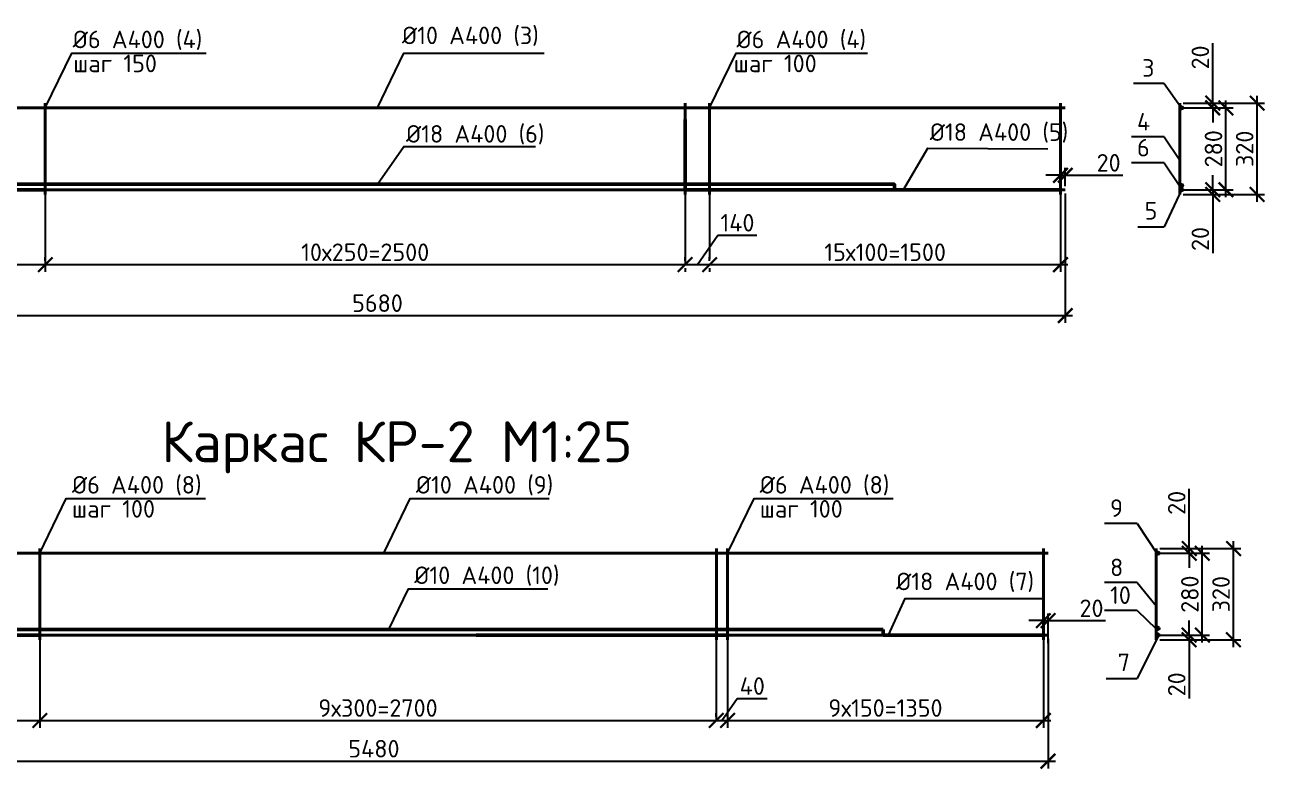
# Model space of a CAD drawing. Header units: millimetres. Extents: x -258556 to -95372, y 16759 to 83599.
# Drawn here: x -127601.2 to -127389.2, y 41589.7 to 41717.1 of the extents above; entities that cross this region are included whole.
import ezdxf

# ---------------------------------------------------------------- set-up
doc = ezdxf.new("R2010")
doc.units = ezdxf.units.MM
doc.header["$LTSCALE"] = 0.5
for name, color, linetype in [('размеры', 7, 'Continuous'), ('тонкие', 7, 'Continuous'), ('Тонкий', 7, 'Continuous')]:
    doc.layers.add(name, color=color, linetype=linetype)
for name, color, linetype, lineweight in [('ТОЛСТЫЕ', 1, 'Continuous', 50), ('Толстый', 7, 'Continuous', 40), ('ТОНКИЕе', 7, 'Continuous', 25)]:
    doc.layers.add(name, color=color, linetype=linetype, lineweight=lineweight)
doc.styles.add('Наклонный3.5', font='isocpeur.ttf', dxfattribs={"height": 3})
doc.dimstyles.new('СТРОИТЕЛЬНЫЙ', dxfattribs={"dimtxt": 3.5, "dimasz": 2.5, "dimexe": 1.25, "dimexo": 0.625, "dimtad": 1, "dimdec": 0, "dimlfac": 100, "dimdsep": 46, "dimtxsty": 'Наклонный3.5', "dimblk1": 'ARCHTICK', "dimblk2": 'ARCHTICK', "dimsah": 1, "dimcen": 0, "dimdle": 1.25, "dimadec": 0, "dimazin": 0, "dimtfac": 0.75, "dimtdec": 0, "dimtmove": 0, "dimatfit": 3, "dimldrblk": 'ARCHTICK', "dimfxl": 1, "dimtolj": 1, "dimtzin": 0, "dimarcsym": 0})

# ---------------------------------------------------------------- blocks, each defined once
blk = doc.blocks.new('_ArchTick')
at = {"color": 0, "linetype": 'ByBlock', "const_width": 0.15}
blk.add_lwpolyline([(-0.5, -0.5), (0.5, 0.5)], dxfattribs=at)
blk = doc.blocks.new('*D946')
at = {"layer": 'Defpoints', "color": 0, "transparency": 16777216}
for p in [(-127657.74, 41695.85), (-127597.74, 41695.85), (-127597.74, 41676.04)]:
    blk.add_point(p, dxfattribs=at)
at = {"layer": 'тонкие', "color": 0, "lineweight": -2, "transparency": 16777216}
for p, q in [((-127657.74, 41695.23), (-127657.74, 41674.79)), ((-127597.74, 41695.23), (-127597.74, 41674.79)), ((-127658.99, 41676.04), (-127596.49, 41676.04))]:
    blk.add_line(p, q, dxfattribs=at)
at = {"layer": 'тонкие', "color": 0, "lineweight": -2, "transparency": 16777216, "xscale": 2.5, "yscale": 2.5, "zscale": 2.5, "rotation": 180}
blk.add_blockref('_ArchTick', (-127657.74, 41676.04), dxfattribs=at)
at = {"layer": 'тонкие', "color": 0, "lineweight": -2, "transparency": 16777216, "xscale": 2.5, "yscale": 2.5, "zscale": 2.5}
blk.add_blockref('_ArchTick', (-127597.74, 41676.04), dxfattribs=at)
at = {"layer": 'тонкие', "color": 0, "transparency": 16777216, "insert": (-127627.74, 41678.16), "char_height": 3, "attachment_point": 5, "style": 'Наклонный3.5'}
blk.add_mtext('\\A1;15х100=1500', dxfattribs=at)
blk = doc.blocks.new('*D947')
at = {"layer": 'Defpoints', "color": 0, "transparency": 16777216}
for p in [(-127424.14, 41694.85), (-127484.14, 41676.04), (-127424.14, 41676.04)]:
    blk.add_point(p, dxfattribs=at)
at = {"layer": 'тонкие', "color": 0, "lineweight": -2, "transparency": 16777216}
for p, q in [((-127424.14, 41694.23), (-127424.14, 41674.79)), ((-127485.39, 41676.04), (-127422.89, 41676.04)), ((-127484.14, 41676.66), (-127484.14, 41677.29))]:
    blk.add_line(p, q, dxfattribs=at)
at = {"layer": 'тонкие', "color": 0, "lineweight": -2, "transparency": 16777216, "xscale": 2.5, "yscale": 2.5, "zscale": 2.5, "rotation": 180}
blk.add_blockref('_ArchTick', (-127484.14, 41676.04), dxfattribs=at)
at = {"layer": 'тонкие', "color": 0, "lineweight": -2, "transparency": 16777216, "xscale": 2.5, "yscale": 2.5, "zscale": 2.5}
blk.add_blockref('_ArchTick', (-127424.14, 41676.04), dxfattribs=at)
at = {"layer": 'тонкие', "color": 0, "transparency": 16777216, "insert": (-127454.14, 41678.16), "char_height": 3, "attachment_point": 5, "style": 'Наклонный3.5'}
blk.add_mtext('\\A1;15х100=1500', dxfattribs=at)
blk = doc.blocks.new('*D948')
at = {"layer": 'Defpoints', "color": 0, "transparency": 16777216}
for p in [(-127597.74, 41676.04), (-127488.34, 41676.04), (-127488.34, 41676.04)]:
    blk.add_point(p, dxfattribs=at)
at = {"layer": 'тонкие', "color": 0, "lineweight": -2, "transparency": 16777216}
for p, q in [((-127598.99, 41676.04), (-127487.09, 41676.04)), ((-127597.74, 41676.66), (-127597.74, 41677.29)), ((-127488.34, 41676.66), (-127488.34, 41677.29))]:
    blk.add_line(p, q, dxfattribs=at)
at = {"layer": 'тонкие', "color": 0, "lineweight": -2, "transparency": 16777216, "xscale": 2.5, "yscale": 2.5, "zscale": 2.5, "rotation": 180}
blk.add_blockref('_ArchTick', (-127597.74, 41676.04), dxfattribs=at)
at = {"layer": 'тонкие', "color": 0, "lineweight": -2, "transparency": 16777216, "xscale": 2.5, "yscale": 2.5, "zscale": 2.5}
blk.add_blockref('_ArchTick', (-127488.34, 41676.04), dxfattribs=at)
at = {"layer": 'тонкие', "color": 0, "transparency": 16777216, "insert": (-127543.04, 41678.16), "char_height": 3, "attachment_point": 5, "style": 'Наклонный3.5'}
blk.add_mtext('\\A1;10х250=2500', dxfattribs=at)
blk = doc.blocks.new('*D949')
at = {"layer": 'Defpoints', "color": 0, "transparency": 16777216}
for p in [(-127488.34, 41676.04), (-127484.14, 41676.04), (-127484.14, 41676.04)]:
    blk.add_point(p, dxfattribs=at)
at = {"layer": 'тонкие', "color": 0, "lineweight": -2, "transparency": 16777216}
for p, q in [((-127489.59, 41676.04), (-127484.14, 41676.04)), ((-127484.14, 41676.04), (-127467.52, 41676.04)), ((-127488.34, 41675.41), (-127488.34, 41674.79)), ((-127484.14, 41675.41), (-127484.14, 41674.79))]:
    blk.add_line(p, q, dxfattribs=at)
at = {"layer": 'тонкие', "color": 0, "lineweight": -2, "transparency": 16777216, "xscale": 2.5, "yscale": 2.5, "zscale": 2.5, "rotation": 180}
blk.add_blockref('_ArchTick', (-127488.34, 41676.04), dxfattribs=at)
at = {"layer": 'тонкие', "color": 0, "lineweight": -2, "transparency": 16777216, "xscale": 2.5, "yscale": 2.5, "zscale": 2.5}
blk.add_blockref('_ArchTick', (-127484.14, 41676.04), dxfattribs=at)
blk = doc.blocks.new('*D950')
at = {"layer": 'Defpoints', "color": 0, "transparency": 16777216}
for p in [(-127403.17, 41702.85), (-127395.87, 41702.85), (-127403.17, 41688.85)]:
    blk.add_point(p, dxfattribs=at)
at = {"layer": 'тонкие', "color": 0, "lineweight": -2, "transparency": 16777216}
for p, q in [((-127395.87, 41687.6), (-127395.87, 41704.1)), ((-127402.55, 41702.85), (-127394.62, 41702.85)), ((-127402.55, 41688.85), (-127394.62, 41688.85))]:
    blk.add_line(p, q, dxfattribs=at)
at = {"layer": 'тонкие', "color": 0, "lineweight": -2, "transparency": 16777216, "xscale": 2.5, "yscale": 2.5, "zscale": 2.5}
for p, rotation in [((-127395.87, 41702.85), 90), ((-127395.87, 41688.85), 270)]:
    blk.add_blockref('_ArchTick', p, dxfattribs=dict(at, rotation=rotation))
at = {"layer": 'тонкие', "color": 0, "transparency": 16777216, "insert": (-127397.99, 41695.85), "char_height": 3, "attachment_point": 5, "rotation": 90, "style": 'Наклонный3.5'}
blk.add_mtext('\\A1;280', dxfattribs=at)
blk = doc.blocks.new('*D951')
at = {"layer": 'Defpoints', "color": 0, "transparency": 16777216}
for p in [(-127403.77, 41703.65), (-127403.77, 41702.85), (-127398.12, 41702.85)]:
    blk.add_point(p, dxfattribs=at)
at = {"layer": 'тонкие', "color": 0, "lineweight": -2, "transparency": 16777216}
for p, q in [((-127398.12, 41703.65), (-127398.12, 41713.89)), ((-127403.15, 41703.65), (-127396.87, 41703.65)), ((-127398.12, 41702.85), (-127398.12, 41703.65)), ((-127403.15, 41702.85), (-127396.87, 41702.85)), ((-127398.12, 41702.85), (-127398.12, 41700.35))]:
    blk.add_line(p, q, dxfattribs=at)
at = {"layer": 'тонкие', "color": 0, "lineweight": -2, "transparency": 16777216, "xscale": 2.5, "yscale": 2.5, "zscale": 2.5}
for p, rotation in [((-127398.12, 41703.65), 270), ((-127398.12, 41702.85), 90)]:
    blk.add_blockref('_ArchTick', p, dxfattribs=dict(at, rotation=rotation))
at = {"layer": 'тонкие', "color": 0, "transparency": 16777216, "insert": (-127400.24, 41711.47), "char_height": 3, "attachment_point": 5, "rotation": 90, "style": 'Наклонный3.5'}
blk.add_mtext('\\A1;20', dxfattribs=at)
blk = doc.blocks.new('*D952')
at = {"layer": 'Defpoints', "color": 0, "transparency": 16777216}
for p in [(-127403.77, 41688.85), (-127398.12, 41688.85), (-127403.77, 41688.05)]:
    blk.add_point(p, dxfattribs=at)
at = {"layer": 'тонкие', "color": 0, "lineweight": -2, "transparency": 16777216}
for p, q in [((-127398.12, 41688.85), (-127398.12, 41691.35)), ((-127403.15, 41688.85), (-127396.87, 41688.85)), ((-127398.12, 41688.85), (-127398.12, 41688.05)), ((-127403.15, 41688.05), (-127396.87, 41688.05)), ((-127398.12, 41688.05), (-127398.12, 41678.01))]:
    blk.add_line(p, q, dxfattribs=at)
at = {"layer": 'тонкие', "color": 0, "lineweight": -2, "transparency": 16777216, "xscale": 2.5, "yscale": 2.5, "zscale": 2.5}
for p, rotation in [((-127398.12, 41688.85), 270), ((-127398.12, 41688.05), 90)]:
    blk.add_blockref('_ArchTick', p, dxfattribs=dict(at, rotation=rotation))
at = {"layer": 'тонкие', "color": 0, "transparency": 16777216, "insert": (-127400.24, 41680.43), "char_height": 3, "attachment_point": 5, "rotation": 90, "style": 'Наклонный3.5'}
blk.add_mtext('\\A1;20', dxfattribs=at)
blk = doc.blocks.new('*D953')
at = {"layer": 'Defpoints', "color": 0, "transparency": 16777216}
for p in [(-127403.77, 41703.65), (-127390.53, 41703.65), (-127403.77, 41688.05)]:
    blk.add_point(p, dxfattribs=at)
at = {"layer": 'тонкие', "color": 0, "lineweight": -2, "transparency": 16777216}
for p, q in [((-127403.15, 41703.65), (-127389.28, 41703.65)), ((-127390.53, 41686.8), (-127390.53, 41704.9)), ((-127403.15, 41688.05), (-127389.28, 41688.05))]:
    blk.add_line(p, q, dxfattribs=at)
at = {"layer": 'тонкие', "color": 0, "lineweight": -2, "transparency": 16777216, "xscale": 2.5, "yscale": 2.5, "zscale": 2.5}
for p, rotation in [((-127390.53, 41703.65), 90), ((-127390.53, 41688.05), 270)]:
    blk.add_blockref('_ArchTick', p, dxfattribs=dict(at, rotation=rotation))
at = {"layer": 'тонкие', "color": 0, "transparency": 16777216, "insert": (-127392.66, 41695.85), "char_height": 3, "attachment_point": 5, "rotation": 90, "style": 'Наклонный3.5'}
blk.add_mtext('\\A1;320', dxfattribs=at)
blk = doc.blocks.new('*D954')
at = {"layer": 'Defpoints', "color": 0, "transparency": 16777216}
for p in [(-127658.54, 41688.85), (-127423.34, 41688.85), (-127423.34, 41667.33)]:
    blk.add_point(p, dxfattribs=at)
at = {"layer": 'тонкие', "color": 0, "lineweight": -2, "transparency": 16777216}
for p, q in [((-127658.54, 41688.23), (-127658.54, 41666.08)), ((-127423.34, 41688.23), (-127423.34, 41666.08)), ((-127659.79, 41667.33), (-127422.09, 41667.33))]:
    blk.add_line(p, q, dxfattribs=at)
at = {"layer": 'тонкие', "color": 0, "lineweight": -2, "transparency": 16777216, "xscale": 2.5, "yscale": 2.5, "zscale": 2.5, "rotation": 180}
blk.add_blockref('_ArchTick', (-127658.54, 41667.33), dxfattribs=at)
at = {"layer": 'тонкие', "color": 0, "lineweight": -2, "transparency": 16777216, "xscale": 2.5, "yscale": 2.5, "zscale": 2.5}
blk.add_blockref('_ArchTick', (-127423.34, 41667.33), dxfattribs=at)
at = {"layer": 'тонкие', "color": 0, "transparency": 16777216, "insert": (-127540.94, 41669.45), "char_height": 3, "attachment_point": 5, "style": 'Наклонный3.5'}
blk.add_mtext('\\A1;5680', dxfattribs=at)
blk = doc.blocks.new('*D957')
at = {"layer": 'Defpoints', "color": 0, "transparency": 16777216}
for p in [(-127423.34, 41691.32), (-127424.14, 41688.85), (-127423.34, 41688.85)]:
    blk.add_point(p, dxfattribs=at)
at = {"layer": 'тонкие', "color": 0, "lineweight": -2, "transparency": 16777216}
for p, q in [((-127424.14, 41691.32), (-127426.64, 41691.32)), ((-127424.14, 41689.48), (-127424.14, 41692.57)), ((-127424.14, 41691.32), (-127423.34, 41691.32)), ((-127423.34, 41689.48), (-127423.34, 41692.57)), ((-127423.34, 41691.32), (-127413.49, 41691.32))]:
    blk.add_line(p, q, dxfattribs=at)
at = {"layer": 'тонкие', "color": 0, "lineweight": -2, "transparency": 16777216, "xscale": 2.5, "yscale": 2.5, "zscale": 2.5}
blk.add_blockref('_ArchTick', (-127424.14, 41691.32), dxfattribs=at)
at = {"layer": 'тонкие', "color": 0, "lineweight": -2, "transparency": 16777216, "xscale": 2.5, "yscale": 2.5, "zscale": 2.5, "rotation": 180}
blk.add_blockref('_ArchTick', (-127423.34, 41691.32), dxfattribs=at)
at = {"layer": 'тонкие', "color": 0, "transparency": 16777216, "insert": (-127415.92, 41693.45), "char_height": 3, "attachment_point": 5, "style": 'Наклонный3.5'}
blk.add_mtext('\\A1;20', dxfattribs=at)
blk = doc.blocks.new('*D958')
at = {"layer": 'Defpoints', "color": 0, "transparency": 16777216}
for p in [(-127652.68, 41618.68), (-127598.68, 41618.68), (-127598.68, 41598.08)]:
    blk.add_point(p, dxfattribs=at)
at = {"layer": 'тонкие', "color": 0, "lineweight": -2, "transparency": 16777216}
for p, q in [((-127652.68, 41618.06), (-127652.68, 41596.83)), ((-127598.68, 41618.06), (-127598.68, 41596.83)), ((-127653.93, 41598.08), (-127597.43, 41598.08))]:
    blk.add_line(p, q, dxfattribs=at)
at = {"layer": 'тонкие', "color": 0, "lineweight": -2, "transparency": 16777216, "xscale": 2.5, "yscale": 2.5, "zscale": 2.5, "rotation": 180}
blk.add_blockref('_ArchTick', (-127652.68, 41598.08), dxfattribs=at)
at = {"layer": 'тонкие', "color": 0, "lineweight": -2, "transparency": 16777216, "xscale": 2.5, "yscale": 2.5, "zscale": 2.5}
blk.add_blockref('_ArchTick', (-127598.68, 41598.08), dxfattribs=at)
at = {"layer": 'тонкие', "color": 0, "transparency": 16777216, "insert": (-127629.69, 41600.21), "char_height": 3, "width": 22.4, "attachment_point": 5, "style": 'Наклонный3.5'}
blk.add_mtext('\\A1;9х150=1350', dxfattribs=at)
blk = doc.blocks.new('*D959')
at = {"layer": 'Defpoints', "color": 0, "transparency": 16777216}
for p in [(-127481.08, 41618.68), (-127427.08, 41617.9), (-127427.08, 41598.08)]:
    blk.add_point(p, dxfattribs=at)
at = {"layer": 'тонкие', "color": 0, "lineweight": -2, "transparency": 16777216}
for p, q in [((-127481.08, 41618.06), (-127481.08, 41596.83)), ((-127427.08, 41617.27), (-127427.08, 41596.83)), ((-127482.33, 41598.08), (-127425.83, 41598.08))]:
    blk.add_line(p, q, dxfattribs=at)
at = {"layer": 'тонкие', "color": 0, "lineweight": -2, "transparency": 16777216, "xscale": 2.5, "yscale": 2.5, "zscale": 2.5, "rotation": 180}
blk.add_blockref('_ArchTick', (-127481.08, 41598.08), dxfattribs=at)
at = {"layer": 'тонкие', "color": 0, "lineweight": -2, "transparency": 16777216, "xscale": 2.5, "yscale": 2.5, "zscale": 2.5}
blk.add_blockref('_ArchTick', (-127427.08, 41598.08), dxfattribs=at)
at = {"layer": 'тонкие', "color": 0, "transparency": 16777216, "insert": (-127454.08, 41600.21), "char_height": 3, "attachment_point": 5, "style": 'Наклонный3.5'}
blk.add_mtext('\\A1;9х150=1350', dxfattribs=at)
blk = doc.blocks.new('*D960')
at = {"layer": 'Defpoints', "color": 0, "transparency": 16777216}
for p in [(-127598.68, 41618.68), (-127483.02, 41598.08), (-127483.02, 41598.08)]:
    blk.add_point(p, dxfattribs=at)
at = {"layer": 'тонкие', "color": 0, "lineweight": -2, "transparency": 16777216}
for p, q in [((-127598.68, 41618.06), (-127598.68, 41596.83)), ((-127599.93, 41598.08), (-127481.77, 41598.08)), ((-127483.02, 41598.71), (-127483.02, 41599.33))]:
    blk.add_line(p, q, dxfattribs=at)
at = {"layer": 'тонкие', "color": 0, "lineweight": -2, "transparency": 16777216, "xscale": 2.5, "yscale": 2.5, "zscale": 2.5, "rotation": 180}
blk.add_blockref('_ArchTick', (-127598.68, 41598.08), dxfattribs=at)
at = {"layer": 'тонкие', "color": 0, "lineweight": -2, "transparency": 16777216, "xscale": 2.5, "yscale": 2.5, "zscale": 2.5}
blk.add_blockref('_ArchTick', (-127483.02, 41598.08), dxfattribs=at)
at = {"layer": 'тонкие', "color": 0, "transparency": 16777216, "insert": (-127540.85, 41600.21), "char_height": 3, "attachment_point": 5, "style": 'Наклонный3.5'}
blk.add_mtext('\\A1;9х300=2700', dxfattribs=at)
blk = doc.blocks.new('*D961')
at = {"layer": 'Defpoints', "color": 0, "transparency": 16777216}
for p in [(-127427.08, 41615.15), (-127426.28, 41615.15), (-127426.28, 41610.68)]:
    blk.add_point(p, dxfattribs=at)
at = {"layer": 'тонкие', "color": 0, "lineweight": -2, "transparency": 16777216}
for p, q in [((-127427.08, 41615.15), (-127429.58, 41615.15)), ((-127427.08, 41615.77), (-127427.08, 41616.4)), ((-127427.08, 41615.15), (-127426.28, 41615.15)), ((-127426.28, 41611.31), (-127426.28, 41616.4)), ((-127426.28, 41615.15), (-127416.43, 41615.15))]:
    blk.add_line(p, q, dxfattribs=at)
at = {"layer": 'тонкие', "color": 0, "lineweight": -2, "transparency": 16777216, "xscale": 2.5, "yscale": 2.5, "zscale": 2.5}
blk.add_blockref('_ArchTick', (-127427.08, 41615.15), dxfattribs=at)
at = {"layer": 'тонкие', "color": 0, "lineweight": -2, "transparency": 16777216, "xscale": 2.5, "yscale": 2.5, "zscale": 2.5, "rotation": 180}
blk.add_blockref('_ArchTick', (-127426.28, 41615.15), dxfattribs=at)
at = {"layer": 'тонкие', "color": 0, "transparency": 16777216, "insert": (-127418.85, 41617.27), "char_height": 3, "attachment_point": 5, "style": 'Наклонный3.5'}
blk.add_mtext('\\A1;20', dxfattribs=at)
blk = doc.blocks.new('*D963')
at = {"layer": 'Defpoints', "color": 0, "transparency": 16777216}
for p in [(-127426.28, 41612.68), (-127653.48, 41610.68), (-127426.28, 41591.13)]:
    blk.add_point(p, dxfattribs=at)
at = {"layer": 'тонкие', "color": 0, "lineweight": -2, "transparency": 16777216}
for p, q in [((-127426.28, 41612.06), (-127426.28, 41589.88)), ((-127653.48, 41610.06), (-127653.48, 41589.88)), ((-127654.73, 41591.13), (-127425.03, 41591.13))]:
    blk.add_line(p, q, dxfattribs=at)
at = {"layer": 'тонкие', "color": 0, "lineweight": -2, "transparency": 16777216, "xscale": 2.5, "yscale": 2.5, "zscale": 2.5, "rotation": 180}
blk.add_blockref('_ArchTick', (-127653.48, 41591.13), dxfattribs=at)
at = {"layer": 'тонкие', "color": 0, "lineweight": -2, "transparency": 16777216, "xscale": 2.5, "yscale": 2.5, "zscale": 2.5}
blk.add_blockref('_ArchTick', (-127426.28, 41591.13), dxfattribs=at)
at = {"layer": 'тонкие', "color": 0, "transparency": 16777216, "insert": (-127541.55, 41593.25), "char_height": 3, "attachment_point": 5, "style": 'Наклонный3.5'}
blk.add_mtext('\\A1;5480', dxfattribs=at)
blk = doc.blocks.new('*D964')
at = {"layer": 'Defpoints', "color": 0, "transparency": 16777216}
for p in [(-127407.21, 41626.68), (-127399.9, 41626.68), (-127407.21, 41612.68)]:
    blk.add_point(p, dxfattribs=at)
at = {"layer": 'тонкие', "color": 0, "lineweight": -2, "transparency": 16777216}
for p, q in [((-127399.9, 41611.43), (-127399.9, 41627.93)), ((-127406.58, 41626.68), (-127398.65, 41626.68)), ((-127406.58, 41612.68), (-127398.65, 41612.68))]:
    blk.add_line(p, q, dxfattribs=at)
at = {"layer": 'тонкие', "color": 0, "lineweight": -2, "transparency": 16777216, "xscale": 2.5, "yscale": 2.5, "zscale": 2.5}
for p, rotation in [((-127399.9, 41626.68), 90), ((-127399.9, 41612.68), 270)]:
    blk.add_blockref('_ArchTick', p, dxfattribs=dict(at, rotation=rotation))
at = {"layer": 'тонкие', "color": 0, "transparency": 16777216, "insert": (-127402.03, 41619.68), "char_height": 3, "attachment_point": 5, "rotation": 90, "style": 'Наклонный3.5'}
blk.add_mtext('\\A1;280', dxfattribs=at)
blk = doc.blocks.new('*D965')
at = {"layer": 'Defpoints', "color": 0, "transparency": 16777216}
for p in [(-127407.81, 41627.48), (-127407.81, 41626.68), (-127402.15, 41626.68)]:
    blk.add_point(p, dxfattribs=at)
at = {"layer": 'тонкие', "color": 0, "lineweight": -2, "transparency": 16777216}
for p, q in [((-127402.15, 41627.48), (-127402.15, 41637.72)), ((-127407.18, 41627.48), (-127400.9, 41627.48)), ((-127402.15, 41626.68), (-127402.15, 41627.48)), ((-127407.18, 41626.68), (-127400.9, 41626.68)), ((-127402.15, 41626.68), (-127402.15, 41624.18))]:
    blk.add_line(p, q, dxfattribs=at)
at = {"layer": 'тонкие', "color": 0, "lineweight": -2, "transparency": 16777216, "xscale": 2.5, "yscale": 2.5, "zscale": 2.5}
for p, rotation in [((-127402.15, 41627.48), 270), ((-127402.15, 41626.68), 90)]:
    blk.add_blockref('_ArchTick', p, dxfattribs=dict(at, rotation=rotation))
at = {"layer": 'тонкие', "color": 0, "transparency": 16777216, "insert": (-127404.28, 41635.3), "char_height": 3, "attachment_point": 5, "rotation": 90, "style": 'Наклонный3.5'}
blk.add_mtext('\\A1;20', dxfattribs=at)
blk = doc.blocks.new('*D966')
at = {"layer": 'Defpoints', "color": 0, "transparency": 16777216}
for p in [(-127407.81, 41612.68), (-127402.15, 41612.68), (-127407.81, 41611.88)]:
    blk.add_point(p, dxfattribs=at)
at = {"layer": 'тонкие', "color": 0, "lineweight": -2, "transparency": 16777216}
for p, q in [((-127402.15, 41612.68), (-127402.15, 41615.18)), ((-127407.18, 41612.68), (-127400.9, 41612.68)), ((-127402.15, 41612.68), (-127402.15, 41611.88)), ((-127407.18, 41611.88), (-127400.9, 41611.88)), ((-127402.15, 41611.88), (-127402.15, 41601.84))]:
    blk.add_line(p, q, dxfattribs=at)
at = {"layer": 'тонкие', "color": 0, "lineweight": -2, "transparency": 16777216, "xscale": 2.5, "yscale": 2.5, "zscale": 2.5}
for p, rotation in [((-127402.15, 41612.68), 270), ((-127402.15, 41611.88), 90)]:
    blk.add_blockref('_ArchTick', p, dxfattribs=dict(at, rotation=rotation))
at = {"layer": 'тонкие', "color": 0, "transparency": 16777216, "insert": (-127404.28, 41604.26), "char_height": 3, "attachment_point": 5, "rotation": 90, "style": 'Наклонный3.5'}
blk.add_mtext('\\A1;20', dxfattribs=at)
blk = doc.blocks.new('*D955')
at = {"layer": 'Defpoints', "color": 0, "transparency": 16777216}
for p in [(-127407.81, 41627.48), (-127394.57, 41627.48), (-127407.81, 41611.88)]:
    blk.add_point(p, dxfattribs=at)
at = {"layer": 'тонкие', "color": 0, "lineweight": -2, "transparency": 16777216}
for p, q in [((-127407.18, 41627.48), (-127393.32, 41627.48)), ((-127394.57, 41610.63), (-127394.57, 41628.73)), ((-127407.18, 41611.88), (-127393.32, 41611.88))]:
    blk.add_line(p, q, dxfattribs=at)
at = {"layer": 'тонкие', "color": 0, "lineweight": -2, "transparency": 16777216, "xscale": 2.5, "yscale": 2.5, "zscale": 2.5}
for p, rotation in [((-127394.57, 41627.48), 90), ((-127394.57, 41611.88), 270)]:
    blk.add_blockref('_ArchTick', p, dxfattribs=dict(at, rotation=rotation))
at = {"layer": 'тонкие', "color": 0, "transparency": 16777216, "insert": (-127396.7, 41619.68), "char_height": 3, "attachment_point": 5, "rotation": 90, "style": 'Наклонный3.5'}
blk.add_mtext('\\A1;320', dxfattribs=at)
blk = doc.blocks.new('*D970')
at = {"layer": 'Defpoints', "color": 0, "transparency": 16777216}
for p in [(-127483.02, 41598.08), (-127481.08, 41598.08), (-127481.08, 41598.08)]:
    blk.add_point(p, dxfattribs=at)
at = {"layer": 'размеры', "color": 0, "lineweight": -2, "transparency": 16777216}
for p, q in [((-127482.05, 41598.08), (-127479.43, 41601.83)), ((-127479.43, 41601.83), (-127474.28, 41601.83)), ((-127484.27, 41598.08), (-127479.83, 41598.08)), ((-127483.02, 41598.71), (-127483.02, 41599.33)), ((-127481.08, 41598.71), (-127481.08, 41599.33))]:
    blk.add_line(p, q, dxfattribs=at)
at = {"layer": 'размеры', "color": 0, "lineweight": -2, "transparency": 16777216, "xscale": 2.5, "yscale": 2.5, "zscale": 2.5, "rotation": 180}
blk.add_blockref('_ArchTick', (-127483.02, 41598.08), dxfattribs=at)
at = {"layer": 'размеры', "color": 0, "lineweight": -2, "transparency": 16777216, "xscale": 2.5, "yscale": 2.5, "zscale": 2.5}
blk.add_blockref('_ArchTick', (-127481.08, 41598.08), dxfattribs=at)
at = {"layer": 'размеры', "color": 0, "transparency": 16777216, "insert": (-127476.85, 41603.96), "char_height": 3, "attachment_point": 5, "style": 'Наклонный3.5'}
blk.add_mtext('\\A1;40', dxfattribs=at)
blk = doc.blocks.new('*D971')
at = {"layer": 'Defpoints', "color": 0, "transparency": 16777216}
for p in [(-127488.34, 41676.04), (-127484.14, 41676.04), (-127484.14, 41676.04)]:
    blk.add_point(p, dxfattribs=at)
at = {"layer": 'размеры', "color": 0, "lineweight": -2, "transparency": 16777216}
for p, q in [((-127486.24, 41676.04), (-127482.72, 41681.07)), ((-127482.72, 41681.07), (-127476.07, 41681.07)), ((-127489.59, 41676.04), (-127482.89, 41676.04)), ((-127488.34, 41676.66), (-127488.34, 41677.29)), ((-127484.14, 41676.66), (-127484.14, 41677.29))]:
    blk.add_line(p, q, dxfattribs=at)
at = {"layer": 'размеры', "color": 0, "lineweight": -2, "transparency": 16777216, "xscale": 2.5, "yscale": 2.5, "zscale": 2.5, "rotation": 180}
blk.add_blockref('_ArchTick', (-127488.34, 41676.04), dxfattribs=at)
at = {"layer": 'размеры', "color": 0, "lineweight": -2, "transparency": 16777216, "xscale": 2.5, "yscale": 2.5, "zscale": 2.5}
blk.add_blockref('_ArchTick', (-127484.14, 41676.04), dxfattribs=at)
at = {"layer": 'размеры', "color": 0, "transparency": 16777216, "insert": (-127479.39, 41683.2), "char_height": 3, "attachment_point": 5, "style": 'Наклонный3.5'}
blk.add_mtext('\\A1;140', dxfattribs=at)

msp = doc.modelspace()

# ---------------------------------------------------------------- hatches: boundary and pattern name
at = {"layer": 'тонкие'}
h = msp.add_hatch(color=7, dxfattribs=at)
h.dxf.hatch_style = 1
h.paths.add_polyline_path([(-127403.17039, 41702.85493, 1), (-127403.77039, 41702.85493, 1)])
h = msp.add_hatch(color=7, dxfattribs=at)
h.dxf.hatch_style = 1
h.paths.add_polyline_path([(-127403.17039, 41689.56102, 1), (-127403.77039, 41689.56102, 1)])
h = msp.add_hatch(color=7, dxfattribs=at)
h.dxf.hatch_style = 1
h.paths.add_polyline_path([(-127403.17039, 41688.85493, 1), (-127403.77039, 41688.85493, 1)])
h = msp.add_hatch(color=7, dxfattribs=at)
h.dxf.hatch_style = 1
h.paths.add_polyline_path([(-127407.20776, 41626.68247, 1), (-127407.80776, 41626.68247, 1)])
h = msp.add_hatch(color=7, dxfattribs=at)
h.dxf.hatch_style = 1
h.paths.add_polyline_path([(-127407.20776, 41613.82348, 1), (-127407.80776, 41613.82348, 1)])
h = msp.add_hatch(color=7, dxfattribs=at)
h.dxf.hatch_style = 1
h.paths.add_polyline_path([(-127407.20776, 41612.68247, 1), (-127407.80776, 41612.68247, 1)])

# ---------------------------------------------------------------- linework, layer by layer
at = {"layer": 'ТОЛСТЫЕ', "color": 7}
for points in [[(-127484.14353, 41688.85493), (-127488.34353, 41688.85493), (-127488.34353, 41700.88596)], [(-127657.74353, 41688.85493), (-127629.34353, 41688.85493), (-127629.34353, 41689.78924), (-127452.54353, 41689.78924), (-127452.54353, 41689.78924), (-127452.54353, 41688.85493)], [(-127657.74353, 41688.85493), (-127597.74353, 41688.85493)], [(-127657.74353, 41688.85493), (-127597.74353, 41688.85493)], [(-127424.14353, 41688.85493), (-127484.14353, 41688.85493)], [(-127653.67932, 41612.68247), (-127625.27932, 41612.68247), (-127625.27932, 41613.61677), (-127454.47932, 41613.61677)], [(-127652.67932, 41612.68247), (-127598.67932, 41612.68247)], [(-127481.07932, 41612.68247), (-127524.07932, 41612.68247)], [(-127427.07932, 41612.68247), (-127454.47932, 41612.68247), (-127454.47932, 41613.61677)]]:
    msp.add_lwpolyline(points, dxfattribs=at)
at = {"layer": 'Толстый', "color": 7}
for p, q in [((-127597.74353, 41688.05493), (-127597.74353, 41703.65493)), ((-127488.34353, 41703.65493), (-127488.34353, 41688.05493)), ((-127484.14353, 41688.05493), (-127484.14353, 41703.65493)), ((-127424.14353, 41703.65493), (-127424.14353, 41688.05493)), ((-127403.77039, 41703.65493), (-127403.77039, 41688.05493)), ((-127658.54353, 41702.85493), (-127423.34353, 41702.85493)), ((-127423.34353, 41688.85493), (-127658.54353, 41688.85493)), ((-127598.67932, 41611.88247), (-127598.67932, 41627.48247)), ((-127482.97628, 41611.88247), (-127482.97628, 41627.48247)), ((-127481.07932, 41611.88247), (-127481.07932, 41627.48247)), ((-127427.07932, 41611.88247), (-127427.07932, 41627.48247)), ((-127407.80776, 41627.48247), (-127407.80776, 41611.88247)), ((-127653.47932, 41626.68247), (-127426.27932, 41626.68247)), ((-127426.27932, 41612.68247), (-127653.47932, 41612.68247))]:
    msp.add_line(p, q, dxfattribs=at)
at = {"layer": 'тонкие', "color": 7}
for p, q in [((-127406.42168, 41707.01649), (-127403.47039, 41702.85493)), ((-127406.42168, 41697.88139), (-127411.9995, 41697.88139)), ((-127406.42168, 41697.88139), (-127403.77039, 41693.91267)), ((-127406.42168, 41693.42676), (-127411.9995, 41693.42676)), ((-127406.42168, 41693.42676), (-127403.77039, 41689.45805)), ((-127403.47039, 41688.85493), (-127406.42168, 41682.50467)), ((-127410.93786, 41682.50467), (-127406.42168, 41682.50467)), ((-127411.02739, 41631.79125), (-127416.60521, 41631.79125)), ((-127411.02739, 41631.79125), (-127407.50776, 41626.38247)), ((-127411.02739, 41621.65615), (-127416.60521, 41621.65615)), ((-127411.02739, 41621.65615), (-127407.80776, 41617.68743)), ((-127411.02739, 41616.90276), (-127416.60521, 41616.90276)), ((-127411.02739, 41616.90276), (-127407.80776, 41613.76484)), ((-127407.50776, 41612.38247), (-127411.02739, 41605.27943)), ((-127416.33901, 41605.27943), (-127411.02739, 41605.27943))]:
    msp.add_line(p, q, dxfattribs=at)
for centre in [(-127403.47039, 41702.85493), (-127403.47039, 41689.56102), (-127403.47039, 41688.85493), (-127407.50776, 41626.68247), (-127407.50776, 41613.82348), (-127407.50776, 41612.68247)]:
    msp.add_circle(centre, 0.3, dxfattribs=at)
at = {"layer": 'ТОНКИЕе', "color": 7}
for points in [[(-127597.74353, 41702.85493), (-127593.21488, 41712.20271), (-127570.22839, 41712.20271)], [(-127540.94353, 41702.85493), (-127536.41488, 41712.20271), (-127512.42955, 41712.20271)], [(-127484.14353, 41702.85493), (-127479.61488, 41712.20271), (-127457.1372, 41712.20271)], [(-127540.94353, 41689.78924), (-127536.44656, 41696.25305), (-127513.90715, 41696.25305)], [(-127451.09306, 41688.68695), (-127446.85214, 41695.94221), (-127426.30135, 41695.86276)], [(-127488.34353, 41688.05493), (-127488.34353, 41676.03523)], [(-127484.14353, 41688.05493), (-127484.14353, 41676.97273)], [(-127598.67932, 41626.68247), (-127594.15067, 41636.03024), (-127570.35741, 41636.03024)], [(-127539.87932, 41626.68247), (-127535.35067, 41636.03024), (-127511.55741, 41636.03024)], [(-127481.07932, 41626.68247), (-127476.55067, 41636.03024), (-127452.75741, 41636.03024)], [(-127538.9953, 41613.61677), (-127535.62765, 41620.56808), (-127511.83439, 41620.56808)], [(-127453.56763, 41612.68247), (-127450.71768, 41618.964), (-127427.07932, 41618.964)], [(-127483.01744, 41611.88247), (-127483.01744, 41598.08017)]]:
    msp.add_lwpolyline(points, dxfattribs=at)
at = {"layer": 'Тонкий', "color": 7}
for p, q in [((-127406.42168, 41707.01649), (-127411.65736, 41707.01649)), ((-127403.77039, 41703.65493), (-127403.77039, 41702.85493))]:
    msp.add_line(p, q, dxfattribs=at)

# ---------------------------------------------------------------- texts
at = {"layer": 'тонкие', "color": 7, "char_height": 3, "attachment_point": 1, "style": 'Наклонный3.5'}
for s, width, insert in [('3', 5.7971129, (-127410.19151, 41711.17708)), ('4', 5.7971129, (-127411.07217, 41701.99009)), ('6', 5.7971129, (-127411.07217, 41697.53547)), ('5', 8.6073833, (-127409.77251, 41686.74576)), ('9', 5.7971129, (-127415.67787, 41635.89996)), ('8', 5.7971129, (-127415.67787, 41625.76485)), ('10', 5.7971129, (-127415.67787, 41621.01147)), ('7', 8.6073833, (-127414.37821, 41609.52052))]:
    msp.add_mtext_dynamic_manual_height_columns(s, width=width, gutter_width=17.5, heights=[0], dxfattribs=dict(at, insert=insert))
at = {"layer": 'ТОНКИЕе', "color": 7, "char_height": 3, "attachment_point": 1, "style": 'Наклонный3.5'}
for s, width, heights, insert in [('%%C6 А400 (4)', 22.8718699, [0], (-127593.0474, 41716.05085)), ('%%C10 А400 (3)', 27.1842236, [0], (-127536.75085, 41716.741)), ('%%C6 А400 (4)', 22.8718699, [0], (-127479.55119, 41716.05085)), ('шаг 150', 20.2145481, [0], (-127592.97764, 41711.94662)), ('шаг 100', 20.2145481, [0], (-127480.03032, 41711.94662)), ('%%C18 А400 (6)', 27.161047, [0], (-127536.06012, 41699.90163)), ('%%C18 А400 (5)', 22.8718699, [0], (-127446.5045, 41700.20236)), ('%%C6 А400 (8)', 22.8718699, [0], (-127593.17869, 41639.87838)), ('%%C10 А400 (9)', 29.9122147, [3.71116], (-127534.37869, 41639.87838)), ('%%C6 А400 (8)', 22.8718699, [0], (-127475.57869, 41639.87838)), ('шаг 100', 20.2145481, [0], (-127593.17869, 41635.77415)), ('шаг 100', 20.2145481, [0], (-127475.57869, 41635.77415)), ('%%C10 А400 (10)', 26.4258572, [0], (-127534.65567, 41624.41622)), ('%%C18 А400 (7)', 26.6667411, [0], (-127452.25759, 41623.35636))]:
    msp.add_mtext_dynamic_manual_height_columns(s, width=width, gutter_width=15, heights=heights, dxfattribs=dict(at, insert=insert))
at = {"layer": 'Тонкий', "color": 7, "insert": (-127577.88386, 41649.25278), "char_height": 7, "attachment_point": 1, "style": 'Наклонный3.5'}
msp.add_mtext_dynamic_manual_height_columns('Каркас КР-2 М1:25', width=183.1315124, gutter_width=50, heights=[0], dxfattribs=at)

# ---------------------------------------------------------------- dimensions: what is measured, and where the dimension line sits
at = {"layer": 'размеры', "color": 7}
for base, p1, p2, text, picture, middle in [((-127484.14353, 41676.03523), (-127488.34353, 41676.03523), (-127484.14353, 41676.03523), '140', '*D971', (-127482.09455, 41681.07175)), ((-127481.07932, 41598.08017), (-127483.01744, 41598.08017), (-127481.07932, 41598.08017), '40', '*D970', (-127478.80231, 41601.83017))]:
    dim = msp.add_linear_dim(base=base, p1=p1, p2=p2, text=text, dimstyle='СТРОИТЕЛЬНЫЙ', override={"dimtmove": 1}, dxfattribs=at)
    dim.commit()
    dim.dimension.update_dxf_attribs({"geometry": picture, "text_midpoint": middle, "dimtype": 160})
at = {"layer": 'тонкие', "color": 7}
for base, p1, p2, picture, middle in [((-127398.11672, 41702.85493), (-127403.77039, 41703.65493), (-127403.77039, 41702.85493), '*D951', (-127398.11672, 41711.46964)), ((-127398.11672, 41688.85493), (-127403.77039, 41688.05493), (-127403.77039, 41688.85493), '*D952', (-127398.11672, 41680.43354)), ((-127402.15408, 41626.68247), (-127407.80776, 41627.48247), (-127407.80776, 41626.68247), '*D965', (-127402.15408, 41635.29717)), ((-127402.15408, 41612.68247), (-127407.80776, 41611.88247), (-127407.80776, 41612.68247), '*D966', (-127402.15408, 41604.26107))]:
    dim = msp.add_linear_dim(base=base, p1=p1, p2=p2, angle=90, text='20', dimstyle='СТРОИТЕЛЬНЫЙ', dxfattribs=at)
    dim.commit()
    dim.dimension.update_dxf_attribs({"geometry": picture, "text_midpoint": middle, "dimtype": 160})
for base, p1, p2, text, picture, middle in [((-127390.53366, 41703.65493), (-127403.77039, 41688.05493), (-127403.77039, 41703.65493), '320', '*D953', (-127392.65866, 41695.85493)), ((-127395.86672, 41702.85493), (-127403.17039, 41688.85493), (-127403.17039, 41702.85493), '280', '*D950', (-127397.99172, 41695.85493)), ((-127394.57102, 41627.48247), (-127407.80776, 41611.88247), (-127407.80776, 41627.48247), '320', '*D955', (-127396.69602, 41619.68247)), ((-127399.90408, 41626.68247), (-127407.20776, 41612.68247), (-127407.20776, 41626.68247), '280', '*D964', (-127402.02908, 41619.68247))]:
    dim = msp.add_linear_dim(base=base, p1=p1, p2=p2, angle=90, text=text, dimstyle='СТРОИТЕЛЬНЫЙ', dxfattribs=at)
    dim.commit()
    dim.dimension.update_dxf_attribs({"geometry": picture, "text_midpoint": middle})
for base, p1, p2, text, picture, middle in [((-127597.74353, 41676.03523), (-127657.74353, 41695.85493), (-127597.74353, 41695.85493), '15х100=1500', '*D946', (-127627.74353, 41676.03523)), ((-127423.34353, 41667.32914), (-127658.54353, 41688.85493), (-127423.34353, 41688.85493), '5680', '*D954', (-127540.94353, 41667.32914)), ((-127484.14353, 41676.03523), (-127488.34353, 41676.03523), (-127484.14353, 41676.03523), ' ', '*D949', (-127468.1485, 41676.03523)), ((-127598.67932, 41598.08017), (-127652.67932, 41618.68247), (-127598.67932, 41618.68247), '9х150=1350', '*D958', (-127629.68531, 41598.08017)), ((-127426.27932, 41591.12907), (-127653.47932, 41610.68247), (-127426.27932, 41612.68247), '5480', '*D963', (-127541.55044, 41591.12907))]:
    dim = msp.add_linear_dim(base=base, p1=p1, p2=p2, text=text, dimstyle='СТРОИТЕЛЬНЫЙ', dxfattribs=at)
    dim.commit()
    dim.dimension.update_dxf_attribs({"geometry": picture, "text_midpoint": middle, "dimtype": 160})
for base, p1, p2, text, picture, middle in [((-127423.34353, 41691.32184), (-127424.14353, 41688.85493), (-127423.34353, 41688.85493), '20', '*D957', (-127415.91853, 41693.44684)), ((-127424.14353, 41676.03523), (-127484.14353, 41676.03523), (-127424.14353, 41694.85493), '15х100=1500', '*D947', (-127454.14353, 41678.16023)), ((-127488.34353, 41676.03523), (-127597.74353, 41676.03523), (-127488.34353, 41676.03523), '10х250=2500', '*D948', (-127543.04353, 41678.16023)), ((-127426.27932, 41615.14937), (-127427.07932, 41615.14937), (-127426.27932, 41610.68247), '20', '*D961', (-127418.85432, 41617.27437)), ((-127483.01744, 41598.08017), (-127598.67932, 41618.68247), (-127483.01744, 41598.08017), '9х300=2700', '*D960', (-127540.84838, 41600.20517)), ((-127427.07932, 41598.08017), (-127481.07932, 41618.68247), (-127427.07932, 41617.89622), '9х150=1350', '*D959', (-127454.07932, 41600.20517))]:
    dim = msp.add_linear_dim(base=base, p1=p1, p2=p2, text=text, dimstyle='СТРОИТЕЛЬНЫЙ', dxfattribs=at)
    dim.commit()
    dim.dimension.update_dxf_attribs({"geometry": picture, "text_midpoint": middle})

doc.saveas('drawing.dxf')
